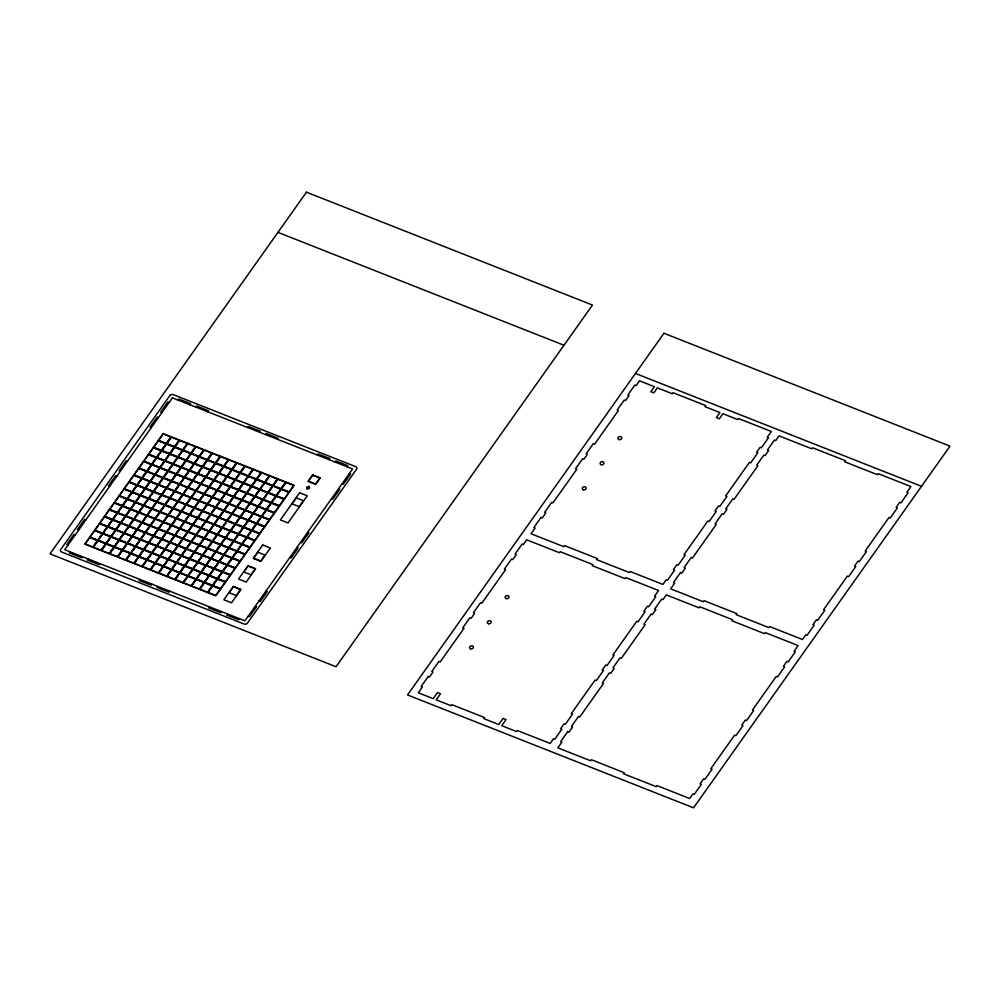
<?xml version="1.0" encoding="UTF-8"?>
<svg xmlns="http://www.w3.org/2000/svg" width="1000" height="1000" viewBox="0 0 1000 1000"><rect width="100%" height="100%" fill="white"/><g stroke="black" fill="none" stroke-linecap="round" stroke-linejoin="round"><path stroke-width="1.5" d="M70.263 551.912L69.513 552.975L81.438 557.675L82.188 556.625M177.963 400.025L178.713 398.975L190.625 403.675L189.875 404.738M92.987 547.325L171.312 436.85M88.138 558.975L87.4 560.025L99.312 564.725L100.062 563.675M195.837 407.088L196.588 406.025L208.5 410.737L207.75 411.788M101.175 550.562L179.5 440.087M109.362 553.787L187.7 443.312M117.55 557.025L195.888 446.55M125.75 560.262L204.075 449.787M133.938 563.488L212.262 453.013M142.125 566.725L220.463 456.25M139.913 579.4L139.162 580.462L151.075 585.163L151.825 584.1M247.6 427.512L248.35 426.463L260.262 431.163L259.525 432.212M150.312 569.95L228.65 459.475M158.512 573.188L236.838 462.713M157.787 586.45L157.037 587.513L168.95 592.212L169.7 591.163M265.475 434.562L266.225 433.512L278.15 438.212L277.4 439.275M166.7 576.413L245.025 465.938M174.887 579.65L253.212 469.175M183.075 582.888L261.413 472.413M191.262 586.112L269.6 475.637M199.462 589.35L277.787 478.875M207.65 592.575L285.975 482.1M209.55 606.888L208.8 607.938L220.725 612.638L221.462 611.587M317.25 455L317.987 453.938L329.913 458.65L329.162 459.7M227.425 613.938L226.675 614.987L238.6 619.7L239.35 618.638M335.125 462.05L335.875 461L347.788 465.7L347.038 466.75M277.95 232.362L563.975 345.238M635.487 373.45L921.5 486.325M169.1 402.512L167.85 402.025L160.725 412.075L161.975 412.562M349.275 473.612L350.525 474.113L343.4 484.162L342.15 483.663M158.412 417.587L157.162 417.1L150.037 427.137L151.287 427.638M338.587 488.688L339.837 489.188L332.713 499.225L331.463 498.738M158.225 440.525L289.275 492.238M153.338 447.438L284.375 499.15M148.438 454.338L279.488 506.05M143.537 461.238L274.587 512.95M127.475 461.225L126.225 460.737L119.1 470.775L120.35 471.275M307.638 532.325L308.9 532.825L301.775 542.863L300.525 542.375M138.65 468.15L269.688 519.862M133.75 475.05L264.8 526.763M116.788 476.3L115.538 475.8L108.413 485.85L109.663 486.35M296.962 547.4L298.212 547.888L291.087 557.938L289.837 557.45M128.85 481.95L259.9 533.663M123.963 488.862L255 540.575M119.062 495.763L250.113 547.475M114.162 502.663L245.212 554.388M109.275 509.575L240.312 561.287M104.375 516.475L235.425 568.188M99.475 523.387L230.525 575.1M85.838 519.938L84.588 519.438L77.463 529.487L78.725 529.987M266.012 591.038L267.262 591.538L260.138 601.575L258.888 601.087M94.588 530.288L225.625 582M89.688 537.188L220.738 588.9M75.163 535.013L73.913 534.513L66.787 544.562L68.037 545.05M255.325 606.112L256.575 606.6L249.462 616.65L248.2 616.15M306.45 192.175L50 553.862L336.025 666.737L592.475 305.05L306.45 192.175M169.913 395.5L60.712 549.5A2.35 1.837 -12 0 0 61.525 551.975L244.2 624.062A2.35 1.837 -12 0 0 247.4 623.175L356.587 469.175A2.35 1.837 -12 0 0 355.788 466.688L173.113 394.6A2.35 1.837 -12 0 0 169.913 395.5M172.413 397.837L64.725 549.725L244.887 620.825L352.587 468.938L172.413 397.837M163.125 433.625L84.787 544.1L215.837 595.812L294.175 485.337L163.125 433.625M89.8 537.525L85.225 543.975L92.875 546.987L97.438 540.55L89.8 537.525M94.7 530.625L90.125 537.075L97.775 540.087L102.338 533.638L94.7 530.625M99.588 523.725L95.025 530.163L102.662 533.188L107.238 526.737L99.588 523.725M104.488 516.812L99.913 523.263L107.562 526.275L112.125 519.837L104.488 516.812M109.375 509.913L104.812 516.35L112.463 519.375L117.025 512.925L109.375 509.913M114.275 503L109.712 509.45L117.35 512.463L121.925 506.025L114.275 503M119.175 496.1L114.6 502.55L122.25 505.562L126.812 499.113L119.175 496.1M124.062 489.2L119.5 495.637L127.137 498.663L131.713 492.212L124.062 489.2M128.963 482.287L124.4 488.738L132.037 491.75L136.613 485.312L128.963 482.287M133.863 475.387L129.288 481.838L136.938 484.85L141.5 478.4L133.863 475.387M138.75 468.488L134.188 474.925L141.825 477.95L146.4 471.5L138.75 468.488M143.65 461.575L139.075 468.025L146.725 471.037L151.3 464.6L143.65 461.575M148.55 454.675L143.975 461.112L151.625 464.137L156.188 457.688L148.55 454.675M153.438 447.762L148.875 454.212L156.512 457.225L161.088 450.788L153.438 447.762M158.338 440.863L153.763 447.312L161.412 450.325L165.987 443.875L158.338 440.863M163.238 433.963L158.663 440.4L166.312 443.425L170.875 436.975L163.238 433.963M97.987 540.763L93.425 547.2L101.062 550.225L105.638 543.775L97.987 540.763M102.888 533.862L98.312 540.3L105.962 543.312L110.525 536.875L102.888 533.862M107.775 526.95L103.212 533.4L110.85 536.413L115.425 529.975L107.775 526.95M112.675 520.05L108.1 526.487L115.75 529.513L120.325 523.062L112.675 520.05M117.575 513.138L113 519.587L120.65 522.6L125.213 516.163L117.575 513.138M122.463 506.238L117.9 512.688L125.538 515.7L130.113 509.25L122.463 506.238M127.362 499.338L122.788 505.775L130.438 508.8L135.013 502.35L127.362 499.338M132.262 492.425L127.688 498.875L135.338 501.887L139.9 495.45L132.262 492.425M137.15 485.525L132.587 491.975L140.225 494.988L144.8 488.537L137.15 485.525M142.05 478.625L137.475 485.062L145.125 488.088L149.7 481.637L142.05 478.625M146.95 471.712L142.375 478.162L150.025 481.175L154.588 474.738L146.95 471.712M151.838 464.812L147.275 471.25L154.913 474.275L159.488 467.825L151.838 464.812M156.738 457.9L152.162 464.35L159.812 467.362L164.387 460.925L156.738 457.9M161.637 451L157.062 457.45L164.713 460.462L169.275 454.012L161.637 451M166.525 444.1L161.962 450.538L169.6 453.562L174.175 447.113L166.525 444.1M171.425 437.188L166.85 443.638L174.5 446.65L179.075 440.213L171.425 437.188M106.175 543.987L101.613 550.438L109.25 553.45L113.825 547.013L106.175 543.987M111.075 537.087L106.5 543.538L114.15 546.55L118.725 540.1L111.075 537.087M115.975 530.188L111.4 536.625L119.05 539.65L123.612 533.2L115.975 530.188M120.862 523.275L116.3 529.725L123.938 532.737L128.512 526.3L120.862 523.275M125.763 516.375L121.188 522.825L128.837 525.837L133.412 519.388L125.763 516.375M130.662 509.475L126.088 515.913L133.737 518.938L138.3 512.487L130.662 509.475M135.55 502.562L130.988 509.012L138.625 512.025L143.2 505.588L135.55 502.562M140.45 495.662L135.875 502.1L143.525 505.125L148.1 498.675L140.45 495.662M145.35 488.75L140.775 495.2L148.425 498.212L152.988 491.775L145.35 488.75M150.238 481.85L145.675 488.3L153.312 491.312L157.887 484.862L150.238 481.85M155.137 474.95L150.562 481.388L158.212 484.412L162.775 477.962L155.137 474.95M160.037 468.038L155.463 474.487L163.113 477.5L167.675 471.062L160.037 468.038M164.925 461.138L160.362 467.587L168 470.6L172.575 464.15L164.925 461.138M169.825 454.237L165.25 460.675L172.9 463.7L177.463 457.25L169.825 454.237M174.713 447.325L170.15 453.775L177.8 456.788L182.362 450.35L174.713 447.325M179.613 440.425L175.05 446.863L182.688 449.888L187.262 443.438L179.613 440.425M114.375 547.225L109.8 553.675L117.45 556.688L122.013 550.237L114.375 547.225M119.262 540.325L114.7 546.763L122.338 549.788L126.912 543.337L119.262 540.325M124.162 533.413L119.588 539.862L127.238 542.875L131.8 536.438L124.162 533.413M129.062 526.512L124.488 532.962L132.137 535.975L136.7 529.525L129.062 526.512M133.95 519.612L129.388 526.05L137.025 529.075L141.6 522.625L133.95 519.612M138.85 512.7L134.275 519.15L141.925 522.163L146.488 515.725L138.85 512.7M143.737 505.8L139.175 512.238L146.825 515.262L151.387 508.812L143.737 505.8M148.637 498.888L144.075 505.337L151.713 508.35L156.287 501.912L148.637 498.888M153.537 491.987L148.963 498.438L156.613 501.45L161.175 495L153.537 491.987M158.425 485.087L153.863 491.525L161.5 494.55L166.075 488.1L158.425 485.087M163.325 478.175L158.763 484.625L166.4 487.638L170.975 481.2L163.325 478.175M168.225 471.275L163.65 477.725L171.3 480.737L175.863 474.288L168.225 471.275M173.113 464.375L168.55 470.812L176.188 473.837L180.763 467.388L173.113 464.375M178.012 457.463L173.438 463.913L181.088 466.925L185.662 460.487L178.012 457.463M182.913 450.562L178.337 457L185.987 460.025L190.55 453.575L182.913 450.562M187.8 443.65L183.238 450.1L190.875 453.113L195.45 446.675L187.8 443.65M122.562 550.462L117.987 556.9L125.638 559.925L130.2 553.475L122.562 550.462M127.45 543.55L122.888 550L130.525 553.013L135.1 546.575L127.45 543.55M132.35 536.65L127.788 543.088L135.425 546.112L140 539.663L132.35 536.65M137.25 529.738L132.675 536.188L140.325 539.2L144.887 532.762L137.25 529.738M142.137 522.837L137.575 529.288L145.213 532.3L149.787 525.85L142.137 522.837M147.037 515.938L142.463 522.375L150.113 525.4L154.688 518.95L147.037 515.938M151.938 509.025L147.363 515.475L155.013 518.488L159.575 512.05L151.938 509.025M156.825 502.125L152.262 508.575L159.9 511.587L164.475 505.138L156.825 502.125M161.725 495.225L157.15 501.662L164.8 504.688L169.375 498.237L161.725 495.225M166.625 488.312L162.05 494.762L169.7 497.775L174.262 491.337L166.625 488.312M171.513 481.413L166.95 487.85L174.587 490.875L179.163 484.425L171.513 481.413M176.412 474.513L171.838 480.95L179.488 483.963L184.062 477.525L176.412 474.513M181.312 467.6L176.737 474.05L184.387 477.062L188.95 470.625L181.312 467.6M186.2 460.7L181.637 467.137L189.275 470.163L193.85 463.713L186.2 460.7M191.1 453.787L186.525 460.238L194.175 463.25L198.75 456.812L191.1 453.787M196 446.887L191.425 453.338L199.075 456.35L203.637 449.9L196 446.887M130.75 553.688L126.175 560.138L133.825 563.15L138.4 556.712L130.75 553.688M135.65 546.788L131.075 553.225L138.725 556.25L143.287 549.8L135.65 546.788M140.538 539.875L135.975 546.325L143.613 549.338L148.188 542.9L140.538 539.875M145.438 532.975L140.863 539.425L148.512 542.438L153.088 535.988L145.438 532.975M150.338 526.075L145.762 532.513L153.412 535.538L157.975 529.087L150.338 526.075M155.225 519.163L150.662 525.612L158.3 528.625L162.875 522.188L155.225 519.163M160.125 512.263L155.55 518.713L163.2 521.725L167.775 515.275L160.125 512.263M165.025 505.363L160.45 511.8L168.1 514.825L172.662 508.375L165.025 505.363M169.913 498.45L165.35 504.9L172.987 507.912L177.562 501.475L169.913 498.45M174.812 491.55L170.238 497.987L177.887 501.012L182.463 494.562L174.812 491.55M179.713 484.637L175.138 491.087L182.787 494.1L187.35 487.663L179.713 484.637M184.6 477.738L180.037 484.188L187.675 487.2L192.25 480.75L184.6 477.738M189.5 470.838L184.925 477.275L192.575 480.3L197.138 473.85L189.5 470.838M194.4 463.925L189.825 470.375L197.475 473.387L202.037 466.95L194.4 463.925M199.288 457.025L194.725 463.475L202.362 466.488L206.938 460.037L199.288 457.025M204.188 450.125L199.613 456.562L207.262 459.588L211.825 453.137L204.188 450.125M138.938 556.925L134.375 563.362L142.012 566.388L146.588 559.938L138.938 556.925M143.837 550.013L139.262 556.462L146.912 559.475L151.488 553.038L143.837 550.013M148.737 543.112L144.162 549.562L151.812 552.575L156.375 546.125L148.737 543.112M153.625 536.213L149.062 542.65L156.7 545.675L161.275 539.225L153.625 536.213M158.525 529.3L153.95 535.75L161.6 538.763L166.163 532.325L158.525 529.3M163.425 522.4L158.85 528.837L166.5 531.862L171.062 525.413L163.425 522.4M168.312 515.5L163.75 521.938L171.388 524.95L175.963 518.513L168.312 515.5M173.212 508.587L168.637 515.037L176.287 518.05L180.85 511.613L173.212 508.587M178.1 501.688L173.538 508.125L181.188 511.15L185.75 504.7L178.1 501.688M183 494.775L178.438 501.225L186.075 504.237L190.65 497.8L183 494.775M187.9 487.875L183.325 494.325L190.975 497.337L195.538 490.887L187.9 487.875M192.787 480.975L188.225 487.413L195.863 490.438L200.438 483.988L192.787 480.975M197.688 474.062L193.125 480.513L200.763 483.525L205.338 477.088L197.688 474.062M202.587 467.163L198.012 473.612L205.662 476.625L210.225 470.175L202.587 467.163M207.475 460.262L202.913 466.7L210.55 469.725L215.125 463.275L207.475 460.262M212.375 453.35L207.8 459.8L215.45 462.812L220.025 456.375L212.375 453.35M147.125 560.15L142.562 566.6L150.213 569.612L154.775 563.175L147.125 560.15M152.025 553.25L147.463 559.7L155.1 562.712L159.675 556.263L152.025 553.25M156.925 546.35L152.35 552.788L160 555.812L164.562 549.362L156.925 546.35M161.812 539.438L157.25 545.887L164.887 548.9L169.462 542.463L161.812 539.438M166.713 532.537L162.15 538.975L169.788 542L174.363 535.55L166.713 532.537M171.612 525.625L167.037 532.075L174.688 535.087L179.25 528.65L171.612 525.625M176.5 518.725L171.938 525.175L179.575 528.188L184.15 521.737L176.5 518.725M181.4 511.825L176.825 518.263L184.475 521.287L189.05 514.837L181.4 511.825M186.3 504.913L181.725 511.362L189.375 514.375L193.938 507.938L186.3 504.913M191.188 498.013L186.625 504.462L194.262 507.475L198.837 501.025L191.188 498.013M196.088 491.112L191.513 497.55L199.163 500.575L203.738 494.125L196.088 491.112M200.987 484.2L196.412 490.65L204.062 493.663L208.625 487.225L200.987 484.2M205.875 477.3L201.312 483.738L208.95 486.763L213.525 480.312L205.875 477.3M210.775 470.387L206.2 476.838L213.85 479.85L218.425 473.413L210.775 470.387M215.675 463.488L211.1 469.938L218.75 472.95L223.312 466.5L215.675 463.488M220.562 456.587L216 463.025L223.637 466.05L228.212 459.6L220.562 456.587M155.325 563.387L150.75 569.825L158.4 572.85L162.963 566.4L155.325 563.387M160.212 556.487L155.65 562.925L163.287 565.938L167.862 559.5L160.212 556.487M165.113 549.575L160.538 556.025L168.188 559.038L172.763 552.6L165.113 549.575M170.012 542.675L165.438 549.113L173.088 552.137L177.65 545.688L170.012 542.675M174.9 535.763L170.338 542.212L177.975 545.225L182.55 538.787L174.9 535.763M179.8 528.862L175.225 535.312L182.875 538.325L187.45 531.875L179.8 528.862M184.7 521.962L180.125 528.4L187.775 531.425L192.338 524.975L184.7 521.962M189.587 515.05L185.025 521.5L192.662 524.513L197.237 518.075L189.587 515.05M194.488 508.15L189.913 514.6L197.562 517.612L202.138 511.163L194.488 508.15M199.387 501.25L194.812 507.688L202.463 510.712L207.025 504.263L199.387 501.25M204.275 494.338L199.713 500.788L207.35 503.8L211.925 497.362L204.275 494.338M209.175 487.438L204.6 493.875L212.25 496.9L216.825 490.45L209.175 487.438M214.075 480.525L209.5 486.975L217.15 489.988L221.713 483.55L214.075 480.525M218.962 473.625L214.4 480.075L222.037 483.088L226.612 476.637L218.962 473.625M223.863 466.725L219.288 473.162L226.938 476.188L231.5 469.738L223.863 466.725M228.762 459.812L224.188 466.262L231.838 469.275L236.4 462.837L228.762 459.812M163.512 566.613L158.938 573.062L166.588 576.075L171.163 569.637L163.512 566.613M168.412 559.712L163.837 566.163L171.488 569.175L176.05 562.725L168.412 559.712M173.3 552.812L168.738 559.25L176.375 562.275L180.95 555.825L173.3 552.812M178.2 545.9L173.625 552.35L181.275 555.363L185.85 548.925L178.2 545.9M183.1 539L178.525 545.45L186.175 548.462L190.738 542.013L183.1 539M187.987 532.1L183.425 538.538L191.062 541.562L195.637 535.112L187.987 532.1M192.887 525.188L188.312 531.638L195.963 534.65L200.525 528.212L192.887 525.188M197.787 518.288L193.212 524.725L200.863 527.75L205.425 521.3L197.787 518.288M202.675 511.375L198.113 517.825L205.75 520.837L210.325 514.4L202.675 511.375M207.575 504.475L203 510.925L210.65 513.938L215.212 507.488L207.575 504.475M212.463 497.575L207.9 504.012L215.55 507.038L220.113 500.588L212.463 497.575M217.362 490.662L212.8 497.113L220.438 500.125L225.012 493.688L217.362 490.662M222.262 483.762L217.688 490.213L225.338 493.225L229.9 486.775L222.262 483.762M227.15 476.863L222.587 483.3L230.225 486.325L234.8 479.875L227.15 476.863M232.05 469.95L227.488 476.4L235.125 479.412L239.7 472.975L232.05 469.95M236.95 463.05L232.375 469.487L240.025 472.512L244.587 466.062L236.95 463.05M171.7 569.85L167.138 576.3L174.775 579.312L179.35 572.863L171.7 569.85M176.6 562.95L172.025 569.388L179.675 572.413L184.237 565.962L176.6 562.95M181.488 556.038L176.925 562.487L184.575 565.5L189.137 559.062L181.488 556.038M186.388 549.138L181.825 555.588L189.462 558.6L194.037 552.15L186.388 549.138M191.287 542.238L186.713 548.675L194.363 551.7L198.925 545.25L191.287 542.238M196.175 535.325L191.612 541.775L199.25 544.788L203.825 538.35L196.175 535.325M201.075 528.425L196.513 534.862L204.15 537.888L208.725 531.438L201.075 528.425M205.975 521.512L201.4 527.962L209.05 530.975L213.612 524.538L205.975 521.512M210.863 514.612L206.3 521.062L213.938 524.075L218.512 517.625L210.863 514.612M215.763 507.713L211.188 514.15L218.837 517.175L223.412 510.725L215.763 507.713M220.662 500.8L216.088 507.25L223.738 510.262L228.3 503.825L220.662 500.8M225.55 493.9L220.987 500.35L228.625 503.363L233.2 496.912L225.55 493.9M230.45 487L225.875 493.438L233.525 496.463L238.1 490.012L230.45 487M235.35 480.087L230.775 486.538L238.425 489.55L242.987 483.113L235.35 480.087M240.238 473.188L235.675 479.625L243.312 482.65L247.887 476.2L240.238 473.188M245.138 466.275L240.562 472.725L248.212 475.737L252.787 469.3L245.138 466.275M179.887 573.088L175.325 579.525L182.963 582.55L187.537 576.1L179.887 573.088M184.788 566.175L180.212 572.625L187.862 575.638L192.438 569.2L184.788 566.175M189.688 559.275L185.113 565.712L192.763 568.737L197.325 562.288L189.688 559.275M194.575 552.362L190.012 558.812L197.65 561.825L202.225 555.388L194.575 552.362M199.475 545.462L194.9 551.912L202.55 554.925L207.125 548.475L199.475 545.462M204.375 538.562L199.8 545L207.45 548.025L212.013 541.575L204.375 538.562M209.262 531.65L204.7 538.1L212.338 541.112L216.912 534.675L209.262 531.65M214.163 524.75L209.587 531.2L217.237 534.212L221.812 527.762L214.163 524.75M219.062 517.85L214.488 524.288L222.138 527.312L226.7 520.862L219.062 517.85M223.95 510.938L219.387 517.388L227.025 520.4L231.6 513.962L223.95 510.938M228.85 504.038L224.275 510.475L231.925 513.5L236.5 507.05L228.85 504.038M233.75 497.137L229.175 503.575L236.825 506.587L241.388 500.15L233.75 497.137M238.637 490.225L234.075 496.675L241.713 499.688L246.287 493.25L238.637 490.225M243.538 483.325L238.962 489.762L246.612 492.788L251.188 486.337L243.538 483.325M248.438 476.413L243.863 482.863L251.513 485.875L256.075 479.438L248.438 476.413M253.325 469.513L248.762 475.962L256.4 478.975L260.975 472.525L253.325 469.513M188.088 576.312L183.512 582.762L191.163 585.775L195.725 579.338L188.088 576.312M192.975 569.412L188.412 575.85L196.05 578.875L200.625 572.425L192.975 569.412M197.875 562.5L193.3 568.95L200.95 571.962L205.525 565.525L197.875 562.5M202.775 555.6L198.2 562.05L205.85 565.062L210.413 558.612L202.775 555.6M207.662 548.7L203.1 555.138L210.738 558.162L215.312 551.712L207.662 548.7M212.562 541.788L207.987 548.237L215.637 551.25L220.212 544.812L212.562 541.788M217.463 534.888L212.887 541.337L220.538 544.35L225.1 537.9L217.463 534.888M222.35 527.987L217.787 534.425L225.425 537.45L230 531L222.35 527.987M227.25 521.075L222.675 527.525L230.325 530.538L234.887 524.1L227.25 521.075M232.15 514.175L227.575 520.612L235.225 523.638L239.788 517.188L232.15 514.175M237.037 507.262L232.475 513.713L240.113 516.725L244.688 510.288L237.037 507.262M241.938 500.363L237.362 506.812L245.012 509.825L249.575 503.375L241.938 500.363M246.825 493.462L242.262 499.9L249.913 502.925L254.475 496.475L246.825 493.462M251.725 486.55L247.162 493L254.8 496.012L259.375 489.575L251.725 486.55M256.625 479.65L252.05 486.1L259.7 489.113L264.262 482.663L256.625 479.65M261.512 472.75L256.95 479.188L264.587 482.212L269.163 475.763L261.512 472.75M196.275 579.55L191.7 585.988L199.35 589.012L203.912 582.562L196.275 579.55M201.175 572.638L196.6 579.087L204.25 582.1L208.812 575.662L201.175 572.638M206.062 565.737L201.5 572.188L209.137 575.2L213.713 568.75L206.062 565.737M210.963 558.837L206.388 565.275L214.037 568.3L218.6 561.85L210.963 558.837M215.85 551.925L211.287 558.375L218.938 561.388L223.5 554.95L215.85 551.925M220.75 545.025L216.188 551.462L223.825 554.487L228.4 548.038L220.75 545.025M225.65 538.125L221.075 544.562L228.725 547.575L233.287 541.138L225.65 538.125M230.538 531.213L225.975 537.663L233.612 540.675L238.188 534.237L230.538 531.213M235.438 524.312L230.875 530.75L238.512 533.775L243.088 527.325L235.438 524.312M240.338 517.4L235.763 523.85L243.412 526.862L247.975 520.425L240.338 517.4M245.225 510.5L240.662 516.95L248.3 519.963L252.875 513.513L245.225 510.5M250.125 503.6L245.55 510.037L253.2 513.062L257.775 506.613L250.125 503.6M255.025 496.688L250.45 503.137L258.1 506.15L262.663 499.712L255.025 496.688M259.913 489.787L255.35 496.238L262.987 499.25L267.562 492.8L259.913 489.787M264.812 482.887L260.238 489.325L267.887 492.35L272.462 485.9L264.812 482.887M269.713 475.975L265.138 482.425L272.787 485.438L277.35 479L269.713 475.975M204.462 582.775L199.9 589.225L207.537 592.238L212.113 585.8L204.462 582.775M209.363 575.875L204.788 582.325L212.438 585.337L217 578.888L209.363 575.875M214.25 568.975L209.688 575.413L217.325 578.438L221.9 571.987L214.25 568.975M219.15 562.062L214.575 568.513L222.225 571.525L226.8 565.087L219.15 562.062M224.05 555.163L219.475 561.6L227.125 564.625L231.688 558.175L224.05 555.163M228.938 548.25L224.375 554.7L232.013 557.712L236.588 551.275L228.938 548.25M233.837 541.35L229.262 547.8L236.912 550.812L241.488 544.362L233.837 541.35M238.738 534.45L234.163 540.887L241.812 543.913L246.375 537.463L238.738 534.45M243.625 527.537L239.062 533.987L246.7 537L251.275 530.562L243.625 527.537M248.525 520.638L243.95 527.087L251.6 530.1L256.175 523.65L248.525 520.638M253.425 513.737L248.85 520.175L256.5 523.2L261.062 516.75L253.425 513.737M258.312 506.825L253.75 513.275L261.388 516.287L265.963 509.85L258.312 506.825M263.212 499.925L258.637 506.362L266.288 509.387L270.863 502.938L263.212 499.925M268.113 493.013L263.538 499.462L271.188 502.475L275.75 496.037L268.113 493.013M273 486.112L268.438 492.562L276.075 495.575L280.65 489.125L273 486.112M277.9 479.212L273.325 485.65L280.975 488.675L285.55 482.225L277.9 479.212M212.65 586.013L208.088 592.45L215.725 595.475L220.3 589.025L212.65 586.013M217.55 579.113L212.975 585.55L220.625 588.562L225.2 582.125L217.55 579.113M222.45 572.2L217.875 578.65L225.525 581.663L230.087 575.225L222.45 572.2M227.338 565.3L222.775 571.737L230.413 574.763L234.988 568.312L227.338 565.3M232.237 558.387L227.662 564.837L235.312 567.85L239.887 561.413L232.237 558.387M237.138 551.487L232.562 557.938L240.212 560.95L244.775 554.5L237.138 551.487M242.025 544.587L237.463 551.025L245.1 554.05L249.675 547.6L242.025 544.587M246.925 537.675L242.35 544.125L250 547.137L254.575 540.7L246.925 537.675M251.825 530.775L247.25 537.225L254.9 540.237L259.462 533.787L251.825 530.775M256.712 523.875L252.15 530.312L259.788 533.337L264.363 526.888L256.712 523.875M261.613 516.962L257.038 523.413L264.688 526.425L269.25 519.987L261.613 516.962M266.512 510.062L261.938 516.5L269.587 519.525L274.15 513.075L266.512 510.062M271.4 503.15L266.837 509.6L274.475 512.612L279.05 506.175L271.4 503.15M276.3 496.25L271.725 502.7L279.375 505.712L283.938 499.263L276.3 496.25M281.188 489.35L276.625 495.788L284.275 498.812L288.837 492.362L281.188 489.35M286.087 482.438L281.525 488.888L289.163 491.9L293.738 485.462L286.087 482.438M299.625 492.762L280.363 519.925L288.012 522.938L307.262 495.775L299.625 492.762M233.325 586.413L223.863 599.763L231.513 602.788L240.975 589.438L233.325 586.413M248.012 565.7L238.55 579.05L246.2 582.075L255.662 568.725L248.012 565.7M262.7 544.987L253.238 558.337L260.887 561.35L270.35 548L262.7 544.987M233.438 586.75L229.2 592.737L236.3 595.538L240.538 589.55L233.438 586.75M248.125 566.038L243.888 572.025L250.987 574.825L255.225 568.837L248.125 566.038M257.913 552.225L253.675 558.212L260.775 561.013L265.012 555.037L257.913 552.225M296.337 497.887L292.1 503.875L299.2 506.675L303.438 500.688L296.337 497.887M312.6 474.888L308.038 481.337L315.675 484.35L320.25 477.912L312.6 474.888M312.712 475.225L308.463 481.213L315.562 484.012L319.812 478.038L312.712 475.225M307.587 487.362L306.6 488.762L307.787 489.225L308.775 487.837L309.562 488.15L309.137 486.238L306.788 487.05L307.587 487.362M663.975 333.263L407.525 694.95L693.55 807.825L950 446.138L663.975 333.263M428.237 676.5L421.112 686.55L422.362 687.038L418.3 692.775L433.2 698.65L437.512 692.575L440.487 693.75L436.175 699.825L451.075 705.7L451.825 704.65L484.6 717.588L483.85 718.637L498.75 724.513L503.05 718.438L506.037 719.613L501.725 725.7L516.625 731.575L517.362 730.512L550.138 743.45L553.462 738.775L554.712 739.275L561.838 729.225L560.575 728.725L564.138 723.7L565.4 724.2L572.513 714.15L571.263 713.662L595.087 680.062L596.337 680.562L603.462 670.512L602.212 670.013L605.775 665L607.025 665.487L614.15 655.438L612.9 654.95L636.712 621.35L637.962 621.85L645.088 611.8L643.838 611.312L647.4 606.287L648.65 606.775L655.775 596.737L654.525 596.237L658.587 590.513L625.812 577.575L625.062 578.625L592.288 565.7L593.038 564.637L560.262 551.712L559.513 552.762L526.737 539.825L523.425 544.5L522.175 544.012L515.05 554.062L516.3 554.55L512.737 559.575L511.488 559.087L504.363 569.125L505.625 569.625L481.8 603.212L480.55 602.725L473.425 612.762L474.675 613.263L471.112 618.288L469.862 617.788L462.738 627.837L463.988 628.337L440.175 661.925L438.925 661.438L431.8 671.475L433.05 671.975L429.487 677L428.237 676.5M540.988 517.475L533.862 527.525L535.112 528.025L531.05 533.75L563.825 546.688L564.575 545.625L597.35 558.562L596.6 559.612L629.375 572.55L630.125 571.5L662.9 584.425L666.213 579.75L667.463 580.25L674.587 570.2L673.337 569.712L676.9 564.688L678.15 565.175L685.275 555.125L684.025 554.637L707.837 521.05L709.087 521.538L716.213 511.488L714.963 511L718.525 505.975L719.775 506.463L726.9 496.425L725.65 495.925L749.463 462.337L750.713 462.825L757.837 452.775L756.587 452.287L760.15 447.262L761.4 447.762L768.525 437.713L767.275 437.212L771.338 431.488L738.562 418.55L737.812 419.613L722.925 413.725L719.362 418.75L716.375 417.575L719.938 412.55L705.037 406.675L705.788 405.625L673.012 392.688L672.275 393.738L657.375 387.863L653.812 392.887L650.837 391.712L654.388 386.688L639.5 380.812L636.175 385.487L634.925 384.988L627.8 395.037L629.062 395.525L625.5 400.55L624.25 400.062L617.125 410.112L618.375 410.6L594.55 444.2L593.3 443.7L586.175 453.75L587.425 454.237L583.862 459.263L582.612 458.775L575.487 468.812L576.75 469.312L552.925 502.9L551.675 502.413L544.55 512.463L545.8 512.95L542.238 517.975L540.988 517.475M567.788 731.575L560.662 741.625L561.912 742.113L557.85 747.85L590.625 760.775L591.375 759.725L624.15 772.663L623.4 773.713L656.175 786.65L656.925 785.588L689.7 798.525L693.012 793.85L694.262 794.338L701.388 784.3L700.138 783.8L703.7 778.775L704.95 779.275L712.075 769.225L710.825 768.725L734.638 735.138L735.888 735.638L743.012 725.588L741.762 725.088L745.325 720.062L746.575 720.562L753.7 710.512L752.45 710.025L776.263 676.425L777.525 676.925L784.638 666.875L783.388 666.375L786.95 661.363L788.2 661.85L795.325 651.8L794.075 651.312L798.138 645.575L765.362 632.65L764.625 633.7L731.85 620.763L732.588 619.712L699.825 606.775L699.075 607.837L666.3 594.9L662.987 599.575L661.737 599.087L654.613 609.125L655.863 609.625L652.3 614.65L651.05 614.15L643.925 624.2L645.175 624.7L621.35 658.288L620.1 657.788L612.975 667.837L614.237 668.337L610.675 673.363L609.412 672.862L602.3 682.913L603.55 683.4L579.725 717L578.475 716.5L571.35 726.55L572.6 727.05L569.038 732.062L567.788 731.575M680.55 572.55L673.425 582.6L674.675 583.088L670.612 588.825L703.388 601.763L704.125 600.7L736.9 613.638L736.15 614.688L768.925 627.625L769.675 626.562L802.45 639.5L805.763 634.825L807.013 635.325L814.137 625.275L812.887 624.775L816.45 619.75L817.7 620.25L824.825 610.2L823.575 609.712L847.387 576.112L848.65 576.613L855.763 566.562L854.513 566.075L858.075 561.05L859.325 561.538L866.45 551.487L865.2 551L889.025 517.413L890.275 517.9L897.4 507.85L896.15 507.362L899.7 502.337L900.962 502.825L908.075 492.788L906.825 492.287L910.888 486.562L878.125 473.625L877.375 474.675L844.6 461.75L845.35 460.688L812.575 447.762L811.825 448.812L779.05 435.875L775.738 440.562L774.488 440.062L767.362 450.112L768.612 450.6L765.05 455.625L763.8 455.138L756.675 465.175L757.925 465.675L734.112 499.263L732.862 498.775L725.738 508.825L726.988 509.312L723.425 514.338L722.175 513.837L715.05 523.888L716.3 524.388L692.475 557.975L691.225 557.487L684.1 567.525L685.362 568.025L681.8 573.05L680.55 572.55M619.05 439.588A1.975 1.538 -12 0 0 621.788 437.788A1.975 1.538 -12 0 0 618.7 436.938A1.975 1.538 -12 0 0 619.05 439.588M601.237 464.7A1.975 1.538 -12 0 0 603.975 462.9A1.975 1.538 -12 0 0 600.887 462.05A1.975 1.538 -12 0 0 601.237 464.7M583.425 489.812A1.975 1.538 -12 0 0 586.163 488.025A1.975 1.538 -12 0 0 583.075 487.175A1.975 1.538 -12 0 0 583.425 489.812M470.675 648.838A1.975 1.538 -12 0 0 473.413 647.038A1.975 1.538 -12 0 0 470.325 646.188A1.975 1.538 -12 0 0 470.675 648.838M488.488 623.725A1.975 1.538 -12 0 0 491.225 621.925A1.975 1.538 -12 0 0 488.137 621.075A1.975 1.538 -12 0 0 488.488 623.725M506.3 598.6A1.975 1.538 -12 0 0 509.038 596.812A1.975 1.538 -12 0 0 505.95 595.962A1.975 1.538 -12 0 0 506.3 598.6"/></g></svg>
